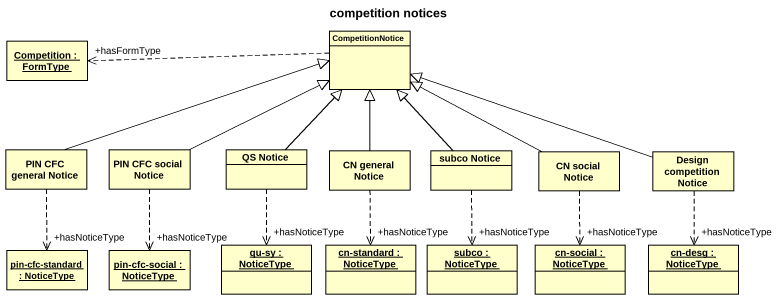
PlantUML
@startuml
title competition notices
hide circle
hide empty members
object "Competition : FormType" as Competition
class CompetitionNotice
class "PIN CFC general Notice" as PIN_CFC_general_Notice
class "PIN CFC social Notice" as PIN_CFC_social_Notice
class "QS Notice" as QS_Notice
class "CN general Notice" as CN_general_Notice
class "subco Notice" as subco_Notice
class "CN social Notice" as CN_social_Notice
class "Design competition Notice" as Design_competition_Notice
object "pin-cfc-standard : NoticeType" as pin_cfc_standard
object "pin-cfc-social : NoticeType" as pin_cfc_social
object "qu-sy : NoticeType" as qu_sy
object "cn-standard : NoticeType" as cn_standard
object "subco : NoticeType" as subco
object "cn-social : NoticeType" as cn_social
object "cn-desg : NoticeType" as cn_desg
CompetitionNotice .left.> "+hasFormType" Competition
PIN_CFC_general_Notice -right-|> CompetitionNotice
PIN_CFC_general_Notice ..> "+hasNoticeType" pin_cfc_standard
PIN_CFC_social_Notice -right-|> CompetitionNotice
PIN_CFC_social_Notice ..> "+hasNoticeType" pin_cfc_social
QS_Notice -up-|> CompetitionNotice
QS_Notice ..> "+hasNoticeType" qu_sy
CN_general_Notice -up-|> CompetitionNotice
CN_general_Notice ..> "+hasNoticeType" cn_standard
subco_Notice -up-|> CompetitionNotice
subco_Notice ..> "+hasNoticeType" subco
CN_social_Notice -left-|> CompetitionNotice
CN_social_Notice ..> "+hasNoticeType" cn_social
Design_competition_Notice -left-|> CompetitionNotice
Design_competition_Notice ..> "+hasNoticeType" cn_desg
@enduml
